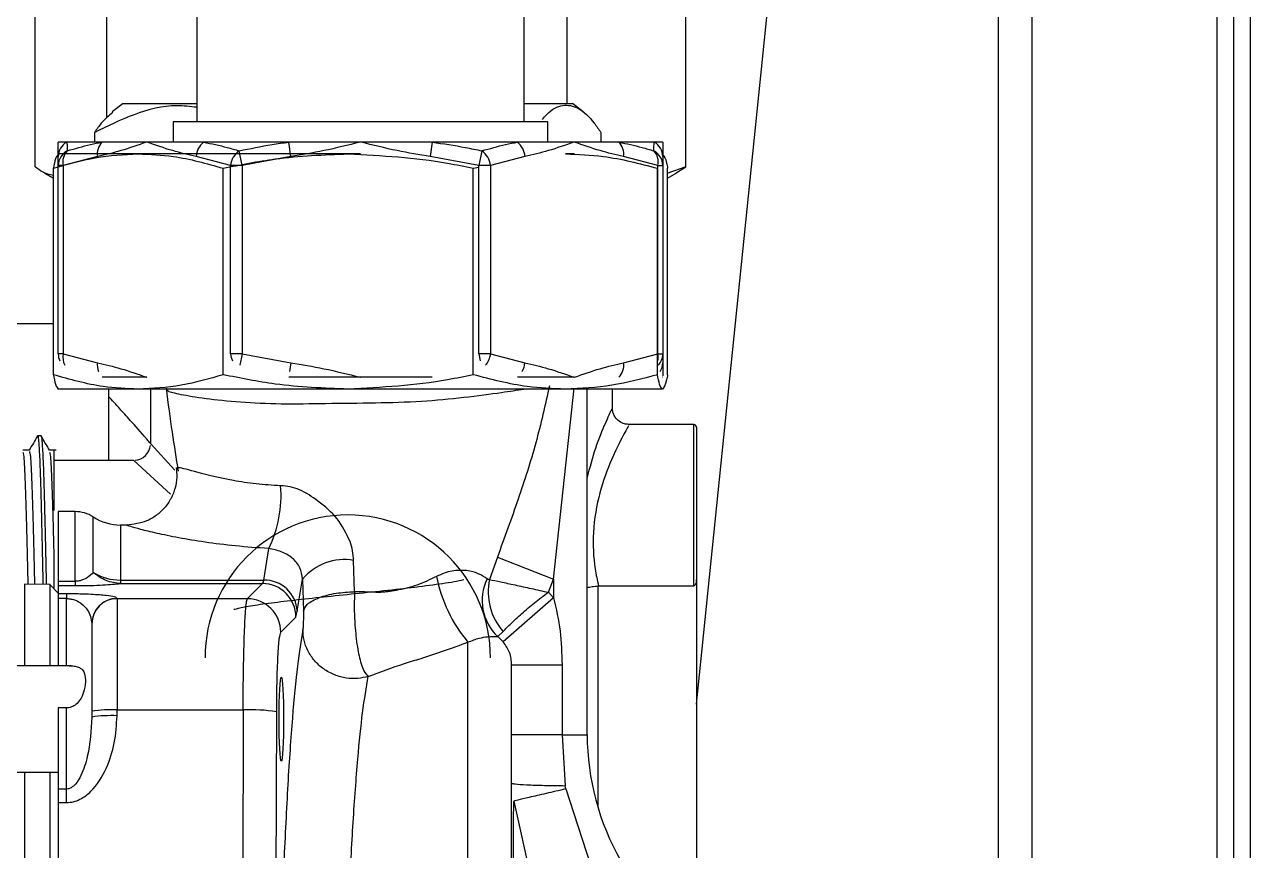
# Model space of a CAD drawing. Extents: x 75 to 2075, y 25 to 1460.
# Drawn here: x 1164.2 to 1255.5, y 717.4 to 778.9 of the extents above; entities that cross this region are included whole.
import ezdxf

# ---------------------------------------------------------------- set-up
doc = ezdxf.new("R2010")
doc.units = 0
doc.header["$LTSCALE"] = 5
doc.linetypes.add('SLD-KATı', pattern=[0])
doc.layers.get('0').update_dxf_attribs({"linetype": 'CONTINUOUS'})

msp = doc.modelspace()

# ---------------------------------------------------------------- linework, layer by layer
at = {"color": 7, "linetype": 'SLD-KATı'}
for p, q in [((1239.221, 568.28), (1239.221, 1228.103)), ((1252.971, 1228.103), (1252.971, 568.28)), ((1236.721, 569.442), (1236.721, 1226.942)), ((1254.221, 574.53), (1254.221, 1221.853)), ((1255.471, 574.53), (1255.471, 1221.853)), ((1214.221, 728.291), (1235.314, 934.128)), ((1204.611, 773.004), (1204.611, 783.659)), ((1213.45, 768.299), (1213.45, 783.659)), ((1170.346, 771.92), (1170.346, 781.684)), ((1164.992, 768.299), (1164.992, 781.121)), ((1177.034, 780.129), (1177.034, 771.629)), ((1201.409, 771.629), (1201.409, 780.129)), ((1171.556, 773.004), (1170.741, 772.37)), ((1171.556, 773.004), (1177.034, 773.004)), ((1201.409, 773.004), (1204.991, 773.004)), ((1205.806, 772.37), (1204.991, 773.004)), ((1175.284, 771.629), (1175.284, 770.129)), ((1178.31, 771.629), (1175.284, 771.629)), ((1203.159, 771.629), (1178.31, 771.629)), ((1203.159, 770.129), (1203.159, 771.629)), ((1169.426, 770.851), (1169.426, 770.129)), ((1207.12, 770.851), (1207.12, 770.129)), ((1167.364, 770.129), (1166.721, 770.129)), ((1169.99, 770.129), (1167.364, 770.129)), ((1173.311, 770.129), (1169.99, 770.129)), ((1177.542, 770.129), (1173.311, 770.129)), ((1183.881, 770.129), (1177.542, 770.129)), ((1180.419, 768.397), (1180.18, 769.479)), ((1184.029, 769.047), (1183.881, 770.129)), ((1189.221, 770.129), (1183.881, 770.129)), ((1194.561, 770.129), (1189.221, 770.129)), ((1194.561, 770.129), (1194.413, 769.047)), ((1200.9, 770.129), (1194.561, 770.129)), ((1198.262, 769.479), (1198.023, 768.397)), ((1205.131, 770.129), (1200.9, 770.129)), ((1208.452, 770.129), (1205.131, 770.129)), ((1211.078, 770.129), (1208.452, 770.129)), ((1211.721, 770.129), (1211.078, 770.129)), ((1166.721, 768.397), (1166.721, 769.047)), ((1172.678, 769.249), (1166.74, 769.249)), ((1169.64, 769.047), (1167.087, 768.397)), ((1188.307, 769.249), (1172.678, 769.249)), ((1179.535, 768.397), (1176.982, 769.047)), ((1184.029, 769.047), (1180.419, 768.397)), ((1189.221, 769.249), (1188.307, 769.249)), ((1198.023, 768.397), (1194.413, 769.047)), ((1201.46, 769.047), (1198.907, 768.397)), ((1205.131, 769.249), (1204.471, 769.249)), ((1211.355, 768.397), (1208.802, 769.047)), ((1211.721, 769.047), (1211.721, 768.397)), ((1165.707, 767.814), (1166.361, 767.437)), ((1166.361, 752.819), (1166.361, 768.179)), ((1166.721, 754.362), (1166.721, 768.397)), ((1167.087, 768.397), (1166.721, 768.397)), ((1167.087, 768.397), (1167.087, 754.362)), ((1178.994, 752.819), (1178.994, 768.179)), ((1179.535, 754.362), (1179.535, 768.397)), ((1180.419, 768.397), (1179.535, 768.397)), ((1180.419, 768.397), (1180.419, 754.362)), ((1197.619, 768.179), (1198.017, 768.271)), ((1197.619, 752.819), (1197.619, 768.179)), ((1198.907, 768.397), (1198.023, 768.397)), ((1198.023, 754.362), (1198.023, 768.397)), ((1198.907, 768.397), (1198.907, 754.362)), ((1211.324, 768.179), (1211.346, 768.276)), ((1211.324, 752.819), (1211.324, 768.179)), ((1211.355, 754.362), (1211.355, 768.397)), ((1211.355, 768.397), (1211.721, 768.397)), ((1211.721, 768.397), (1211.721, 754.362)), ((1213.45, 768.299), (1212.027, 767.786)), ((1212.081, 752.819), (1212.081, 768.179)), ((1212.081, 767.437), (1212.727, 767.81)), ((1212.711, 767.838), (1213.45, 768.299)), ((1166.361, 756.604), (1155.471, 756.604)), ((1167.087, 754.362), (1166.721, 754.362)), ((1167.087, 754.362), (1169.64, 753.712)), ((1180.419, 754.362), (1179.535, 754.362)), ((1180.419, 754.362), (1184.029, 753.712)), ((1198.907, 754.362), (1198.023, 754.362)), ((1198.907, 754.362), (1201.46, 753.712)), ((1208.802, 753.712), (1211.355, 754.362)), ((1211.355, 754.362), (1211.721, 754.362)), ((1211.721, 754.362), (1211.721, 753.712)), ((1173.311, 752.629), (1169.99, 752.629)), ((1189.221, 752.629), (1183.881, 752.629)), ((1194.561, 752.629), (1189.221, 752.629)), ((1205.131, 752.629), (1200.9, 752.629)), ((1211.721, 752.629), (1211.702, 752.629)), ((1166.702, 751.76), (1166.721, 751.749)), ((1172.678, 751.749), (1166.74, 751.749)), ((1170.471, 751.749), (1170.471, 746.442)), ((1170.509, 751.198), (1170.471, 751.198)), ((1188.307, 751.749), (1172.678, 751.749)), ((1173.586, 751.749), (1173.586, 747.692)), ((1204.471, 751.749), (1188.307, 751.749)), ((1203.596, 737.611), (1205.127, 751.817)), ((1211.702, 751.749), (1204.471, 751.749)), ((1206.096, 726.021), (1206.096, 751.749)), ((1207.971, 750.239), (1207.971, 751.749)), ((1211.721, 751.749), (1211.74, 751.76)), ((1214.034, 749.104), (1209.164, 749.104)), ((1214.221, 748.917), (1214.221, 737.652)), ((1165.437, 748.28), (1165.189, 748.28)), ((1164.569, 747.206), (1164.078, 747.206)), ((1166.554, 747.206), (1166.063, 747.206)), ((1172.336, 746.442), (1166.398, 746.442)), ((1175.513, 745.847), (1175.506, 745.821)), ((1167.971, 742.629), (1166.721, 742.629)), ((1166.721, 742.629), (1166.721, 737.444)), ((1171.812, 741.629), (1171.362, 741.629)), ((1182.021, 737.533), (1182.385, 739.877)), ((1199.409, 739.241), (1198.828, 737.579)), ((1199.409, 739.241), (1203.596, 737.611)), ((1166.398, 739.016), (1166.398, 736.889)), ((1188.773, 736.667), (1188.708, 738.993)), ((1166.721, 737.444), (1167.971, 737.444)), ((1166.721, 737.444), (1166.721, 737.119)), ((1167.971, 737.444), (1167.971, 737.119)), ((1171.362, 737.533), (1171.362, 737.272)), ((1171.362, 737.533), (1182.021, 737.533)), ((1182.021, 737.533), (1181.917, 737.272)), ((1184.518, 735.21), (1184.915, 737.612)), ((1184.915, 737.612), (1184.967, 735.211)), ((1203.205, 736.624), (1203.596, 737.611)), ((1203.596, 737.611), (1203.596, 736.209)), ((1214.221, 737.652), (1214.221, 706.924)), ((1166.085, 737.203), (1164.21, 737.235)), ((1166.721, 736.567), (1166.085, 737.203)), ((1166.085, 737.203), (1166.085, 731.151)), ((1166.721, 737.119), (1167.971, 737.119)), ((1166.721, 737.119), (1166.721, 736.51)), ((1167.346, 736.51), (1166.721, 736.51)), ((1166.721, 736.51), (1166.721, 736.152)), ((1167.346, 736.51), (1167.346, 736.152)), ((1171.362, 737.272), (1181.917, 737.272)), ((1181.917, 737.272), (1180.794, 736.148)), ((1203.596, 736.209), (1203.205, 736.624)), ((1206.935, 737.107), (1206.888, 737.104)), ((1206.935, 737.107), (1214.034, 737.107)), ((1167.346, 736.152), (1166.721, 736.152)), ((1166.721, 736.152), (1166.721, 731.166)), ((1167.346, 731.166), (1167.346, 736.152)), ((1171.096, 736.148), (1171.096, 736.171)), ((1171.096, 736.148), (1171.096, 727.868)), ((1180.794, 736.148), (1171.096, 736.148)), ((1203.596, 736.209), (1199.846, 732.937)), ((1183.291, 733.652), (1184.414, 734.775)), ((1184.414, 734.775), (1184.518, 735.21)), ((1197.219, 635.337), (1197.219, 732.906)), ((1199.846, 733.71), (1199.434, 733.328)), ((1199.434, 733.328), (1199.846, 732.937)), ((1167.693, 731.151), (1163.221, 731.151)), ((1166.721, 731.166), (1167.346, 731.166)), ((1169.279, 731.151), (1169.221, 731.151)), ((1200.471, 731.229), (1204.221, 731.229)), ((1204.221, 731.229), (1204.221, 726.021)), ((1167.346, 728.02), (1166.721, 728.02)), ((1166.721, 728.02), (1166.721, 721.984)), ((1167.346, 721.984), (1167.346, 728.02)), ((1169.221, 727.77), (1169.221, 727.335)), ((1171.096, 727.433), (1171.096, 727.868)), ((1171.096, 727.868), (1180.484, 727.868)), ((1180.484, 727.868), (1180.425, 706.433)), ((1182.922, 706.302), (1182.981, 727.738)), ((1204.221, 726.021), (1200.471, 726.021)), ((1204.221, 726.021), (1204.46, 722.231)), ((1204.221, 726.021), (1206.096, 726.021)), ((1163.596, 723.236), (1166.721, 723.236)), ((1166.085, 723.236), (1166.085, 644.526)), ((1167.346, 721.984), (1166.721, 721.984)), ((1166.721, 721.984), (1166.721, 720.978)), ((1167.346, 720.978), (1167.346, 721.984)), ((1204.5, 721.986), (1204.46, 722.231)), ((1204.5, 721.986), (1206.613, 715.494)), ((1166.721, 720.978), (1167.346, 720.978)), ((1166.721, 720.978), (1166.721, 706.433)), ((1200.626, 721.08), (1202.082, 714.599))]:
    msp.add_line(p, q, dxfattribs=at)
at = {"color": 8, "linetype": 'SLD-KATı'}
for p, q in [((1180.419, 754.362), (1180.232, 753.518)), ((1198.023, 754.362), (1198.137, 753.844)), ((1184.029, 753.712), (1183.938, 753.045)), ((1214.034, 737.107), (1214.034, 749.104)), ((1173.586, 747.692), (1175.404, 745.719)), ((1175.07, 743.922), (1172.336, 746.442)), ((1167.971, 737.444), (1167.971, 742.629)), ((1169.327, 738.09), (1169.327, 742.229)), ((1171.362, 741.629), (1171.362, 737.533)), ((1164.21, 737.235), (1164.21, 731.151)), ((1206.888, 737.104), (1206.888, 720.63)), ((1164.21, 723.236), (1164.21, 644.526))]:
    msp.add_line(p, q, dxfattribs=at)
at = {"color": 7, "linetype": 'SLD-KATı'}
for centre, radius, start, end in [((1167.958, 769.044), 1.237, 118.69828, 179.89415), ((1167.939, 768.39), 1.218, 116.58883, 179.70593), ((1168.216, 768.662), 1.159, 135.16655, 193.2204), ((1170.883, 769.243), 1.258, 135.22045, 188.97634), ((1178.506, 768.945), 1.528, 129.16409, 176.1758), ((1181.115, 768.189), 1.593, 125.9347, 172.51312), ((1197.327, 768.189), 1.593, 7.48688, 54.0653), ((1199.936, 768.945), 1.528, 3.8242, 50.83591), ((1207.559, 769.243), 1.258, 351.02366, 44.77955), ((1210.226, 768.662), 1.159, 346.7796, 44.83345), ((1210.503, 768.39), 1.218, 0.29407, 63.41117), ((1210.484, 769.044), 1.237, 0.10585, 61.30172), ((1207.559, 753.515), 1.258, 315.22045, 8.97634), ((1214.034, 748.917), 0.188, 0, 90), ((1172.336, 747.692), 1.25, 274.64052, 353.86077), ((1174.43, 743.819), 8.878, 333.64133, 4.76115), ((1167.971, 740.129), 2.5, 57.14012, 90), ((1171.362, 745.379), 3.75, 237.14012, 270), ((1188.273, 731.754), 10.625, 360, 180), ((1188.001, 735.037), 4.019, 79.87042, 140.15664), ((1171.353, 741.492), 3.959, 239.22645, 270.13119), ((1182.052, 735.062), 2.471, 3.42991, 90.70352), ((1205.611, 739.927), 10.941, 191.19757, 219.9152), ((1201.939, 736.001), 3.663, 153.81294, 226.85574), ((1203.111, 736.637), 4.386, 167.60584, 221.87246), ((1181.909, 734.767), 2.505, 0.1836, 89.8164), ((1171.095, 734.298), 1.874, 89.96074, 179.96069), ((1171.095, 734.275), 1.874, 89.96074, 179.96069), ((1180.786, 733.644), 2.505, 0.1836, 89.8164), ((1170.629, 718.838), 9.042, 87.0366, 98.95519), ((1170.629, 718.403), 9.042, 87.0366, 98.95519), ((1181.027, 714.337), 13.542, 81.70366, 92.29634), ((1224.846, 726.021), 18.75, 180, 210)]:
    msp.add_arc(centre, radius, start, end, dxfattribs=at)
at = {"color": 8, "linetype": 'SLD-KATı'}
for centre, radius, start, end in [((1167.918, 754.362), 1.197, 180.03099, 205.65863), ((1168.414, 754.11), 1.35, 169.27425, 206.04683), ((1181.309, 754.64), 1.795, 188.90873, 206.31663), ((1197.203, 754.617), 1.723, 320.35191, 351.48226), ((1209.837, 754.11), 1.539, 350.02499, 9.40177), ((1210.515, 754.364), 1.206, 315.42658, 359.87242), ((1171.153, 753.543), 1.523, 173.64276, 199.07524), ((1199.747, 753.87), 1.721, 331.3486, 354.70447), ((1210.491, 753.712), 1.23, 327.18867, 359.97837)]:
    msp.add_arc(centre, radius, start, end, dxfattribs=at)
at = {"color": 7, "linetype": 'SLD-KATı'}
msp.add_ellipse((1183.326, 727.189), major_axis=(0, 3.125), ratio=0.052408, dxfattribs=at)
for points, knots in [([(1169.426, 770.851), (1170.405, 771.335), (1172.384, 772.314), (1174.977, 772.98), (1176.535, 772.801), (1177.034, 772.744)], [0, 0, 0, 0, 0.399212, 0.807884, 1, 1, 1, 1]), ([(1170.779, 772.321), (1170.492, 772.093), (1170.031, 771.727), (1169.592, 771.091), (1169.426, 770.851)], [0, 0, 0, 0, 0.622851, 1, 1, 1, 1]), ([(1202.767, 771.802), (1202.875, 771.939), (1203.36, 772.556), (1204.265, 772.986), (1205.461, 772.762), (1206.409, 771.854), (1206.954, 771.085), (1207.12, 770.851)], [0, 0, 0, 0, 0.076712, 0.344947, 0.607824, 0.880541, 1, 1, 1, 1]), ([(1166.721, 769.047), (1166.721, 769.185), (1166.721, 769.476), (1166.721, 769.906), (1166.721, 770.127), (1166.721, 770.129)], [0, 0, 0, 0, 0.471687, 0.993856, 1, 1, 1, 1]), ([(1167.364, 770.129), (1167.37, 770.007), (1167.378, 769.823), (1167.39, 769.565), (1167.394, 769.479)], [0, 0, 0, 0, 0.665391, 1, 1, 1, 1]), ([(1167.394, 769.479), (1167.966, 769.645), (1168.827, 769.895), (1169.698, 770.071), (1169.99, 770.129)], [0, 0, 0, 0, 0.665339, 1, 1, 1, 1]), ([(1173.311, 770.129), (1173.304, 770.127), (1172.662, 769.906), (1171.448, 769.476), (1170.222, 769.185), (1169.64, 769.047)], [0, 0, 0, 0, 0.006144, 0.528313, 1, 1, 1, 1]), ([(1176.982, 769.047), (1176.4, 769.185), (1175.174, 769.476), (1173.961, 769.906), (1173.319, 770.127), (1173.311, 770.129)], [0, 0, 0, 0, 0.471687, 0.993856, 1, 1, 1, 1]), ([(1177.542, 770.129), (1178.129, 770.007), (1179.012, 769.823), (1179.887, 769.565), (1180.18, 769.479)], [0, 0, 0, 0, 0.665391, 1, 1, 1, 1]), ([(1180.18, 769.479), (1180.997, 769.645), (1182.225, 769.895), (1183.466, 770.071), (1183.881, 770.129)], [0, 0, 0, 0, 0.665339, 1, 1, 1, 1]), ([(1189.221, 770.129), (1189.21, 770.127), (1188.303, 769.906), (1186.586, 769.476), (1184.852, 769.185), (1184.029, 769.047)], [0, 0, 0, 0, 0.0061444, 0.5283131, 1, 1, 1, 1]), ([(1194.413, 769.047), (1193.59, 769.185), (1191.856, 769.476), (1190.139, 769.906), (1189.232, 770.127), (1189.221, 770.129)], [0, 0, 0, 0, 0.471687, 0.993856, 1, 1, 1, 1]), ([(1194.561, 770.129), (1195.386, 770.007), (1196.626, 769.823), (1197.852, 769.565), (1198.262, 769.479)], [0, 0, 0, 0, 0.665391, 1, 1, 1, 1]), ([(1198.262, 769.479), (1198.845, 769.645), (1199.722, 769.895), (1200.605, 770.071), (1200.9, 770.129)], [0, 0, 0, 0, 0.6653388, 1, 1, 1, 1]), ([(1205.131, 770.129), (1205.123, 770.127), (1204.481, 769.906), (1203.268, 769.476), (1202.042, 769.185), (1201.46, 769.047)], [0, 0, 0, 0, 0.006144, 0.528313, 1, 1, 1, 1]), ([(1208.802, 769.047), (1208.22, 769.185), (1206.994, 769.476), (1205.78, 769.906), (1205.138, 770.127), (1205.131, 770.129)], [0, 0, 0, 0, 0.471687, 0.993856, 1, 1, 1, 1]), ([(1208.452, 770.129), (1209.031, 770.007), (1209.902, 769.823), (1210.761, 769.565), (1211.048, 769.479)], [0, 0, 0, 0, 0.665391, 1, 1, 1, 1]), ([(1211.048, 769.479), (1211.056, 769.645), (1211.067, 769.895), (1211.075, 770.071), (1211.078, 770.129)], [0, 0, 0, 0, 0.665339, 1, 1, 1, 1]), ([(1211.721, 770.129), (1211.721, 770.127), (1211.721, 769.906), (1211.721, 769.476), (1211.721, 769.185), (1211.721, 769.047)], [0, 0, 0, 0, 0.006144, 0.528313, 1, 1, 1, 1]), ([(1166.361, 768.179), (1167.398, 768.484), (1169.483, 769.097), (1171.609, 769.198), (1172.678, 769.249)], [0, 0, 0, 0, 0.497167, 1, 1, 1, 1]), ([(1166.703, 769.186), (1166.641, 769.126), (1166.526, 769.014), (1166.413, 768.444), (1166.361, 768.179)], [0, 0, 0, 0, 0.534773, 1, 1, 1, 1]), ([(1172.678, 769.249), (1173.55, 769.215), (1175.675, 769.132), (1177.763, 768.532), (1178.994, 768.179)], [0, 0, 0, 0, 0.410402, 1, 1, 1, 1]), ([(1178.994, 768.179), (1180.284, 768.441), (1183.355, 769.064), (1186.489, 769.181), (1188.307, 769.249)], [0, 0, 0, 0, 0.420047, 1, 1, 1, 1]), ([(1188.307, 769.249), (1190.789, 769.123), (1193.922, 768.965), (1196.983, 768.314), (1197.619, 768.179)], [0, 0, 0, 0, 0.7922838, 1, 1, 1, 1]), ([(1204.471, 769.249), (1205.417, 769.215), (1207.723, 769.132), (1209.988, 768.532), (1211.324, 768.179)], [0, 0, 0, 0, 0.4104024, 1, 1, 1, 1]), ([(1211.739, 769.165), (1211.828, 769.052), (1211.943, 768.906), (1212.055, 768.315), (1212.081, 768.179)], [0, 0, 0, 0, 0.769929, 1, 1, 1, 1]), ([(1166.361, 767.651), (1166.086, 767.709), (1165.625, 767.807), (1165.175, 768.158), (1164.992, 768.299)], [0, 0, 0, 0, 0.5949608, 1, 1, 1, 1]), ([(1169.64, 753.712), (1170.222, 753.573), (1171.448, 753.282), (1172.662, 752.852), (1173.304, 752.632), (1173.311, 752.629)], [0, 0, 0, 0, 0.471687, 0.993856, 1, 1, 1, 1]), ([(1184.029, 753.712), (1184.852, 753.573), (1186.586, 753.282), (1188.303, 752.852), (1189.21, 752.632), (1189.221, 752.629)], [0, 0, 0, 0, 0.471687, 0.993856, 1, 1, 1, 1]), ([(1201.46, 753.712), (1202.042, 753.573), (1203.268, 753.282), (1204.481, 752.852), (1205.123, 752.632), (1205.131, 752.629)], [0, 0, 0, 0, 0.471687, 0.993856, 1, 1, 1, 1]), ([(1205.131, 752.629), (1205.138, 752.632), (1205.78, 752.852), (1206.994, 753.282), (1208.22, 753.573), (1208.802, 753.712)], [0, 0, 0, 0, 0.006144, 0.528313, 1, 1, 1, 1]), ([(1211.721, 753.712), (1211.721, 753.574), (1211.721, 753.308), (1211.721, 752.922), (1211.721, 752.736)], [0, 0, 0, 0, 0.517609, 1, 1, 1, 1]), ([(1172.678, 751.749), (1171.805, 751.783), (1169.68, 751.866), (1167.592, 752.466), (1166.361, 752.819)], [0, 0, 0, 0, 0.410402, 1, 1, 1, 1]), ([(1166.361, 752.819), (1166.413, 752.557), (1166.538, 751.933), (1166.666, 751.817), (1166.74, 751.749)], [0, 0, 0, 0, 0.420047, 1, 1, 1, 1]), ([(1178.994, 752.819), (1177.958, 752.514), (1175.872, 751.901), (1173.746, 751.8), (1172.678, 751.749)], [0, 0, 0, 0, 0.497167, 1, 1, 1, 1]), ([(1188.307, 751.749), (1186.489, 751.817), (1183.355, 751.933), (1180.284, 752.557), (1178.994, 752.819)], [0, 0, 0, 0, 0.5799529, 1, 1, 1, 1]), ([(1197.619, 752.819), (1196.983, 752.684), (1193.922, 752.033), (1190.789, 751.875), (1188.307, 751.749)], [0, 0, 0, 0, 0.207716, 1, 1, 1, 1]), ([(1204.471, 751.749), (1203.525, 751.783), (1201.22, 751.866), (1198.954, 752.466), (1197.619, 752.819)], [0, 0, 0, 0, 0.410402, 1, 1, 1, 1]), ([(1203.286, 751.994), (1202.968, 750.57), (1202.331, 747.722), (1200.959, 743.481), (1199.932, 740.673), (1199.409, 739.241)], [0, 0, 0, 0, 0.328786, 0.657711, 1, 1, 1, 1]), ([(1211.324, 752.819), (1210.199, 752.514), (1207.936, 751.901), (1205.631, 751.8), (1204.471, 751.749)], [0, 0, 0, 0, 0.497167, 1, 1, 1, 1]), ([(1211.702, 751.749), (1211.628, 751.817), (1211.501, 751.933), (1211.376, 752.557), (1211.324, 752.819)], [0, 0, 0, 0, 0.579953, 1, 1, 1, 1]), ([(1212.081, 752.819), (1212.055, 752.684), (1211.931, 752.033), (1211.803, 751.875), (1211.702, 751.749)], [0, 0, 0, 0, 0.207716, 1, 1, 1, 1]), ([(1173.586, 747.705), (1173.5, 747.806), (1172.922, 748.478), (1172.129, 749.362), (1171.257, 750.333), (1170.727, 750.917), (1170.465, 751.205), (1170.499, 751.167), (1170.509, 751.157)], [0, 0, 0, 0, 0.045619, 0.305663, 0.508296, 0.716349, 0.919234, 1, 1, 1, 1]), ([(1174.743, 751.808), (1174.894, 750.689), (1175.197, 748.441), (1175.498, 746.58), (1175.649, 745.646)], [0, 0, 0, 0, 0.498078, 1, 1, 1, 1]), ([(1209.175, 749.121), (1209.077, 749.125), (1208.827, 749.134), (1208.473, 749.324), (1208.186, 749.614), (1208.036, 749.928), (1207.977, 750.136), (1207.977, 750.235), (1207.977, 750.24)], [0, 0, 0, 0, 0.163011, 0.414649, 0.646566, 0.834052, 0.992366, 1, 1, 1, 1]), ([(1165.18, 748.272), (1165.076, 748.093), (1164.87, 747.734), (1164.663, 747.376), (1164.559, 747.197)], [0, 0, 0, 0, 0.500007, 1, 1, 1, 1]), ([(1165.18, 748.265), (1165.182, 748.271), (1165.191, 748.29), (1165.206, 748.262), (1165.225, 748.178), (1165.249, 747.996), (1165.278, 747.647), (1165.311, 747.091), (1165.344, 746.377), (1165.372, 745.645), (1165.396, 744.917), (1165.42, 744.116), (1165.448, 743.059), (1165.48, 741.733), (1165.525, 739.8), (1165.558, 738.209), (1165.579, 737.212)], [0, 0, 0, 0, 0.022813, 0.067984, 0.113155, 0.172198, 0.24338, 0.332191, 0.416439, 0.483011, 0.537518, 0.59805, 0.664605, 0.756319, 0.847252, 1, 1, 1, 1]), ([(1165.437, 748.268), (1165.44, 748.271), (1165.453, 748.29), (1165.479, 748.156), (1165.528, 747.68), (1165.592, 746.486), (1165.648, 744.835), (1165.683, 743.537), (1165.701, 742.855), (1165.718, 742.137), (1165.733, 741.511), (1165.747, 740.903), (1165.762, 740.228), (1165.785, 739.24), (1165.807, 738.203), (1165.822, 737.475), (1165.828, 737.207)], [0, 0, 0, 0, 0.018689, 0.105324, 0.205811, 0.395645, 0.583387, 0.629734, 0.676081, 0.722428, 0.768775, 0.79198, 0.831327, 0.886811, 0.958429, 1, 1, 1, 1]), ([(1166.068, 747.197), (1165.964, 747.376), (1165.757, 747.734), (1165.55, 748.093), (1165.447, 748.272)], [0, 0, 0, 0, 0.499993, 1, 1, 1, 1]), ([(1164.084, 747.056), (1164.107, 746.998), (1164.162, 746.859), (1164.256, 744.959), (1164.348, 741.758), (1164.417, 738.99), (1164.453, 737.331), (1164.455, 737.231)], [0, 0, 0, 0, 0.191826, 0.457914, 0.718255, 0.982967, 1, 1, 1, 1]), ([(1164.569, 747.11), (1164.596, 747.049), (1164.654, 746.913), (1164.752, 744.965), (1164.844, 741.757), (1164.914, 738.987), (1164.949, 737.326), (1164.951, 737.223)], [0, 0, 0, 0, 0.214106, 0.472701, 0.725711, 0.982969, 1, 1, 1, 1]), ([(1166.068, 747.056), (1166.091, 746.999), (1166.146, 746.861), (1166.24, 744.946), (1166.322, 742.164), (1166.376, 739.918), (1166.398, 739.016)], [0, 0, 0, 0, 0.214798, 0.51275, 0.804267, 1, 1, 1, 1]), ([(1166.398, 747.2), (1166.398, 747.201), (1166.398, 747.274), (1166.398, 747.018), (1166.398, 746.394), (1166.398, 745.298), (1166.398, 744.064), (1166.398, 743.078), (1166.398, 742.708)], [0, 0, 0, 0, 0.0045423, 0.2209646, 0.4373869, 0.6538092, 0.8702315, 1, 1, 1, 1]), ([(1175.5, 745.917), (1175.525, 745.669), (1175.575, 745.157), (1175.443, 744.368), (1175.141, 743.594), (1174.659, 742.891), (1174.033, 742.322), (1173.103, 741.777), (1172.319, 741.687), (1171.812, 741.629)], [0, 0, 0, 0, 0.117224, 0.241972, 0.372045, 0.504689, 0.636751, 0.765111, 1, 1, 1, 1]), ([(1188.44, 740.401), (1188.158, 740.99), (1187.596, 742.16), (1186.178, 743.361), (1184.973, 744.177), (1183.98, 744.495), (1183.51, 744.536), (1183.277, 744.556)], [0, 0, 0, 0, 0.2862665, 0.5689317, 0.7984428, 0.9003496, 1, 1, 1, 1]), ([(1188.708, 738.993), (1188.691, 739.231), (1188.658, 739.709), (1188.513, 740.17), (1188.44, 740.401)], [0, 0, 0, 0, 0.498591, 1, 1, 1, 1]), ([(1184.915, 737.612), (1184.869, 737.901), (1184.778, 738.477), (1184.28, 739.084), (1183.774, 739.434), (1183.333, 739.647), (1182.848, 739.803), (1182.541, 739.852), (1182.385, 739.877)], [0, 0, 0, 0, 0.2530495, 0.504615, 0.6302324, 0.7523867, 0.874072, 1, 1, 1, 1]), ([(1169.327, 738.09), (1169.205, 737.971), (1169.006, 737.778), (1168.616, 737.555), (1168.274, 737.469), (1168.098, 737.447), (1168.012, 737.445), (1167.971, 737.444)], [0, 0, 0, 0, 0.499816, 0.813591, 0.917332, 0.960152, 1, 1, 1, 1]), ([(1179.78, 735.358), (1179.795, 735.358), (1179.837, 735.36), (1180.569, 735.549), (1181.881, 735.754), (1183.725, 735.99), (1185.88, 736.228), (1188.247, 736.471), (1190.688, 736.722), (1193.082, 736.981), (1195.154, 737.257), (1196.382, 737.431), (1196.854, 737.568), (1196.919, 737.587)], [0, 0, 0, 0, 0.045299, 0.129853, 0.229556, 0.330588, 0.432541, 0.535684, 0.642517, 0.753495, 0.868779, 0.981984, 1, 1, 1, 1]), ([(1194.878, 737.802), (1194.398, 737.571), (1193.437, 737.108), (1192.198, 736.809), (1191.471, 736.699), (1191.257, 736.671), (1191.217, 736.665), (1191.078, 736.648), (1190.904, 736.629), (1190.606, 736.612), (1189.914, 736.637), (1189.267, 736.654), (1188.773, 736.667)], [0, 0, 0, 0, 0.252391, 0.506098, 0.603727, 0.60428, 0.609167, 0.622918, 0.671383, 0.692606, 0.76523, 1, 1, 1, 1]), ([(1198.652, 737.618), (1198.447, 737.758), (1198.042, 738.034), (1197.155, 738.277), (1196.242, 738.261), (1195.457, 738.07), (1195.071, 737.891), (1194.878, 737.802)], [0, 0, 0, 0, 0.259137, 0.510883, 0.756531, 0.878067, 1, 1, 1, 1]), ([(1198.828, 737.579), (1198.796, 737.574), (1198.731, 737.565), (1198.679, 737.6), (1198.652, 737.618)], [0, 0, 0, 0, 0.493281, 1, 1, 1, 1]), ([(1198.828, 737.579), (1199.086, 737.523), (1199.59, 737.415), (1200.694, 737.176), (1201.914, 736.909), (1202.777, 736.719), (1203.205, 736.624)], [0, 0, 0, 0, 0.263329, 0.515039, 0.759131, 1, 1, 1, 1]), ([(1214.221, 737.652), (1214.216, 737.524), (1214.21, 737.373), (1214.147, 737.207), (1214.116, 737.153), (1214.079, 737.119), (1214.054, 737.108), (1214.038, 737.107), (1214.034, 737.107)], [0, 0, 0, 0, 0.619194, 0.736013, 0.868683, 0.923279, 0.978458, 1, 1, 1, 1]), ([(1171.096, 736.171), (1171.057, 736.207), (1170.979, 736.277), (1170.355, 736.379), (1169.455, 736.456), (1168.496, 736.494), (1167.855, 736.508), (1167.513, 736.509), (1167.346, 736.51)], [0, 0, 0, 0, 0.24889, 0.498664, 0.748486, 0.873942, 0.938252, 1, 1, 1, 1]), ([(1167.971, 737.119), (1168.163, 737.119), (1168.557, 737.121), (1169.292, 737.137), (1170.395, 737.182), (1170.975, 737.236), (1171.362, 737.272)], [0, 0, 0, 0, 0.122601, 0.251141, 0.501163, 1, 1, 1, 1]), ([(1184.967, 735.211), (1185.039, 735.391), (1185.189, 735.765), (1186.085, 736.249), (1187.346, 736.59), (1188.31, 736.642), (1188.773, 736.667)], [0, 0, 0, 0, 0.240515, 0.5, 0.759485, 1, 1, 1, 1]), ([(1188.773, 736.668), (1188.762, 736.194), (1188.744, 735.384), (1188.811, 733.955), (1188.968, 732.541), (1189.21, 731.42), (1189.493, 730.665), (1189.688, 730.471), (1189.8, 730.359)], [0, 0, 0, 0, 0.1796666, 0.3077755, 0.5179718, 0.7204324, 0.8374358, 1, 1, 1, 1]), ([(1199.846, 733.71), (1200.026, 733.898), (1200.378, 734.265), (1201.198, 735.031), (1202.148, 735.835), (1202.854, 736.362), (1203.205, 736.624)], [0, 0, 0, 0, 0.263304, 0.514658, 0.75862, 1, 1, 1, 1]), ([(1206.096, 736.973), (1206.1, 736.974), (1206.196, 737.003), (1206.472, 737.054), (1206.749, 737.087), (1206.888, 737.104)], [0, 0, 0, 0, 0.02208, 0.510883, 1, 1, 1, 1]), ([(1167.346, 736.152), (1167.402, 736.151), (1167.518, 736.147), (1167.759, 736.111), (1168.1, 736.005), (1168.545, 735.74), (1169.079, 735.17), (1169.164, 734.647), (1169.221, 734.299)], [0, 0, 0, 0, 0.0266656, 0.0555695, 0.1256923, 0.2507192, 0.5008884, 1, 1, 1, 1]), ([(1180.484, 727.868), (1180.49, 728.9), (1180.503, 731.023), (1180.57, 733.601), (1180.651, 735.13), (1180.725, 735.932), (1180.77, 736.073), (1180.794, 736.148)], [0, 0, 0, 0, 0.242801, 0.499196, 0.714623, 0.848661, 1, 1, 1, 1]), ([(1203.596, 736.209), (1203.785, 735.39), (1204.163, 733.751), (1204.202, 732.07), (1204.221, 731.229)], [0, 0, 0, 0, 0.499849, 1, 1, 1, 1]), ([(1184.967, 735.211), (1184.968, 735.147), (1184.97, 735.008), (1184.968, 734.718), (1184.962, 734.371), (1184.95, 734.083), (1184.938, 733.901), (1184.931, 733.85), (1184.928, 733.826)], [0, 0, 0, 0, 0.11638, 0.25066, 0.499746, 0.748843, 0.883516, 1, 1, 1, 1]), ([(1169.221, 734.276), (1169.221, 734.15), (1169.221, 733.888), (1169.221, 732.378), (1169.221, 730.245), (1169.221, 728.576), (1169.221, 727.77)], [0, 0, 0, 0, 0.241412, 0.5, 0.758588, 1, 1, 1, 1]), ([(1184.928, 733.826), (1184.793, 733.009), (1184.521, 731.364), (1184.145, 727.406), (1183.8, 722.529), (1183.609, 718.502), (1183.514, 716.5)], [0, 0, 0, 0, 0.248592, 0.500102, 0.75156, 1, 1, 1, 1]), ([(1189.8, 730.359), (1189.545, 730.3), (1189.012, 730.179), (1188.153, 730.216), (1187.276, 730.445), (1186.457, 730.89), (1185.773, 731.515), (1185.284, 732.258), (1184.989, 733.042), (1184.948, 733.572), (1184.928, 733.826)], [0, 0, 0, 0, 0.11304, 0.235741, 0.365848, 0.5, 0.634152, 0.764259, 0.88696, 1, 1, 1, 1]), ([(1182.981, 727.738), (1182.987, 728.47), (1182.999, 729.988), (1183.071, 731.927), (1183.173, 733.3), (1183.252, 733.537), (1183.291, 733.652)], [0, 0, 0, 0, 0.2412639, 0.4997859, 0.7584392, 1, 1, 1, 1]), ([(1189.8, 730.359), (1190.691, 730.69), (1191.982, 731.171), (1194.498, 731.935), (1196.061, 732.493), (1197.219, 732.906)], [0, 0, 0, 0, 0.365023, 0.529783, 1, 1, 1, 1]), ([(1197.219, 732.906), (1197.368, 732.969), (1197.681, 733.1), (1198.193, 733.245), (1198.899, 733.367), (1199.221, 733.343), (1199.434, 733.328)], [0, 0, 0, 0, 0.117338, 0.246299, 0.500278, 1, 1, 1, 1]), ([(1200.471, 731.229), (1200.464, 731.381), (1200.449, 731.684), (1200.291, 732.294), (1200.024, 732.68), (1199.846, 732.937)], [0, 0, 0, 0, 0.25124, 0.500627, 1, 1, 1, 1]), ([(1167.346, 731.166), (1167.476, 731.163), (1167.734, 731.157), (1168.095, 731.101), (1168.425, 730.972), (1168.678, 730.677), (1168.774, 730.138), (1168.702, 729.436), (1168.476, 728.799), (1168.165, 728.367), (1167.813, 728.107), (1167.527, 728.024), (1167.37, 728.021), (1167.346, 728.02)], [0, 0, 0, 0, 0.0642142, 0.1281282, 0.2104283, 0.3275014, 0.48814, 0.6513335, 0.7711506, 0.8557407, 0.9217604, 0.9882108, 1, 1, 1, 1]), ([(1200.471, 638.987), (1200.471, 640.216), (1200.471, 642.72), (1200.471, 647.748), (1200.471, 653.701), (1200.471, 660.499), (1200.471, 667.866), (1200.471, 675.517), (1200.471, 683.151), (1200.471, 690.611), (1200.471, 697.89), (1200.471, 704.965), (1200.471, 711.663), (1200.471, 717.695), (1200.471, 722.823), (1200.471, 726.838), (1200.471, 729.758), (1200.471, 730.744), (1200.471, 731.229)], [0, 0, 0, 0, 0.059803, 0.121859, 0.185514, 0.25, 0.314486, 0.378141, 0.440197, 0.5, 0.559803, 0.621859, 0.685514, 0.75, 0.814486, 0.878141, 0.940197, 1, 1, 1, 1]), ([(1188.386, 714.187), (1188.431, 715.103), (1188.521, 716.962), (1188.674, 719.551), (1188.841, 722.009), (1189.071, 724.868), (1189.386, 727.989), (1189.657, 729.54), (1189.8, 730.359)], [0, 0, 0, 0, 0.119672, 0.242881, 0.369647, 0.49999, 0.736078, 1, 1, 1, 1]), ([(1167.346, 720.978), (1167.513, 720.99), (1167.855, 721.014), (1168.496, 721.265), (1169.455, 721.998), (1170.355, 723.471), (1170.979, 725.411), (1171.057, 726.76), (1171.096, 727.433)], [0, 0, 0, 0, 0.061709, 0.126056, 0.251513, 0.501335, 0.75111, 1, 1, 1, 1]), ([(1169.221, 727.335), (1169.164, 726.35), (1169.079, 724.871), (1168.545, 723.206), (1168.1, 722.424), (1167.759, 722.108), (1167.518, 721.999), (1167.402, 721.989), (1167.346, 721.984)], [0, 0, 0, 0, 0.499111, 0.74928, 0.874307, 0.944428, 0.973332, 1, 1, 1, 1]), ([(1200.471, 722.421), (1200.524, 722.399), (1200.635, 722.355), (1201.522, 722.296), (1202.835, 722.25), (1203.929, 722.237), (1204.46, 722.231)], [0, 0, 0, 0, 0.242566, 0.500015, 0.757455, 1, 1, 1, 1]), ([(1204.5, 721.986), (1203.999, 721.871), (1202.967, 721.635), (1201.716, 721.345), (1200.843, 721.139), (1200.697, 721.099), (1200.626, 721.08)], [0, 0, 0, 0, 0.2430472, 0.5000015, 0.756955, 1, 1, 1, 1]), ([(1200.591, 692.236), (1200.592, 693.828), (1200.592, 697.166), (1200.594, 700.898), (1200.595, 703.587), (1200.596, 705.241), (1200.598, 706.88), (1200.599, 708.495), (1200.601, 710.074), (1200.602, 711.579), (1200.605, 713.204), (1200.607, 714.473), (1200.609, 715.465), (1200.61, 716.079), (1200.611, 716.704), (1200.613, 717.332), (1200.614, 717.956), (1200.616, 718.566), (1200.619, 719.853), (1200.623, 720.528), (1200.626, 721.08)], [0, 0, 0, 0, 0.1126362, 0.2362398, 0.2799103, 0.3247982, 0.3709022, 0.4182213, 0.4667541, 0.5164993, 0.5646561, 0.634884, 0.6590069, 0.6849296, 0.7126513, 0.7421713, 0.7734885, 0.8066019, 0.8415106, 1, 1, 1, 1])]:
    msp.add_open_spline(points, degree=3, knots=knots, dxfattribs=at)
at = {"color": 8, "linetype": 'SLD-KATı'}
for points, knots in [([(1174.736, 751.777), (1174.749, 751.757), (1174.781, 751.705), (1174.886, 751.571), (1175.698, 751.37), (1177.585, 751.046), (1180.198, 750.78), (1183.279, 750.621), (1186.753, 750.691), (1190.23, 750.714), (1193.74, 750.811), (1196.974, 751.125), (1199.651, 751.483), (1200.86, 751.668), (1201.385, 751.749)], [0, 0, 0, 0, 0.029561, 0.077211, 0.172744, 0.267687, 0.361247, 0.453441, 0.545544, 0.649087, 0.744055, 0.835602, 0.928611, 1, 1, 1, 1]), ([(1206.096, 745.133), (1206.306, 745.91), (1206.751, 747.561), (1207.476, 749.265), (1207.938, 750.288), (1207.923, 750.252), (1207.917, 750.239)], [0, 0, 0, 0, 0.262164, 0.55703, 0.836553, 1, 1, 1, 1]), ([(1209.164, 749.004), (1209.17, 749.015), (1209.187, 749.046), (1208.693, 748.166), (1207.883, 746.524), (1206.977, 744.118), (1206.46, 741.222), (1206.577, 738.773), (1206.846, 737.52), (1206.935, 737.107)], [0, 0, 0, 0, 0.09156, 0.246859, 0.409006, 0.587304, 0.766024, 0.922877, 1, 1, 1, 1]), ([(1183.277, 744.556), (1182.658, 744.592), (1181.405, 744.667), (1179.151, 745.018), (1176.875, 745.606), (1175.815, 745.899), (1175.564, 745.899), (1175.525, 745.84), (1175.529, 745.912), (1175.517, 745.863), (1175.513, 745.847)], [0, 0, 0, 0, 0.11898, 0.240979, 0.485963, 0.741582, 0.806688, 0.875508, 0.959796, 1, 1, 1, 1]), ([(1182.385, 739.877), (1181.551, 739.936), (1179.883, 740.054), (1177.621, 740.347), (1175.624, 740.679), (1174.011, 741.018), (1172.798, 741.314), (1172.16, 741.493), (1171.894, 741.583), (1171.811, 741.623), (1171.812, 741.626), (1171.812, 741.627)], [0, 0, 0, 0, 0.1348426, 0.2698643, 0.4037267, 0.5386944, 0.6728347, 0.8076607, 0.8741451, 0.9419103, 1, 1, 1, 1])]:
    msp.add_open_spline(points, degree=3, knots=knots, dxfattribs=at)
at = {"color": 7, "linetype": 'SLD-KATı'}
msp.add_open_spline([(1171.362, 737.272), (1170.995, 737.316), (1170.26, 737.404), (1169.638, 737.861), (1169.327, 738.09)], degree=3, dxfattribs=at)

doc.saveas('drawing.dxf')
